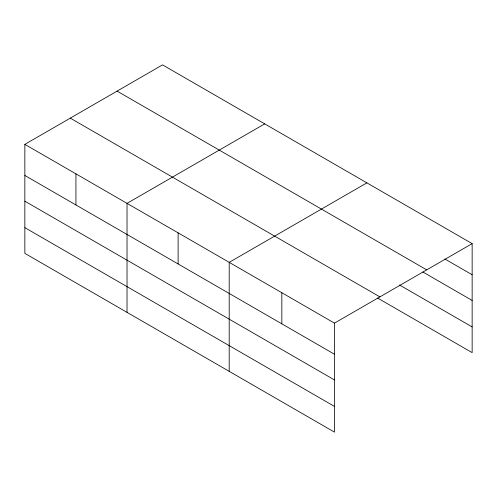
<?xml version="1.0" encoding="UTF-8"?>
<svg xmlns="http://www.w3.org/2000/svg" width="497" height="497" viewBox="0 0 497 497"><rect width="100%" height="100%" fill="white"/><g stroke="black" fill="none" stroke-linecap="round" stroke-linejoin="round"><path stroke-width="0.75" d="M24.85 144.366L334.469 323.125L334.469 432.123L24.85 253.364L24.85 144.366L162.531 64.877L472.15 243.636L472.15 352.634L377.54 298.007M264.702 123.871L127.027 203.36L127.027 312.352M366.879 182.859L229.198 262.348L229.198 371.346M334.469 323.125L472.15 243.636M444.834 258.968L472.15 274.742M117.093 91.113L426.718 269.871M422.848 271.983L472.15 300.449M399.526 284.998L472.15 326.927M70.282 118.137L379.907 296.895M24.85 175.472L334.469 354.231M24.85 201.179L334.469 379.932M24.85 227.657L334.469 406.416M281.836 292.739L281.836 323.839M178.112 232.851L178.112 263.957M75.935 173.863L75.935 204.969"/></g></svg>
